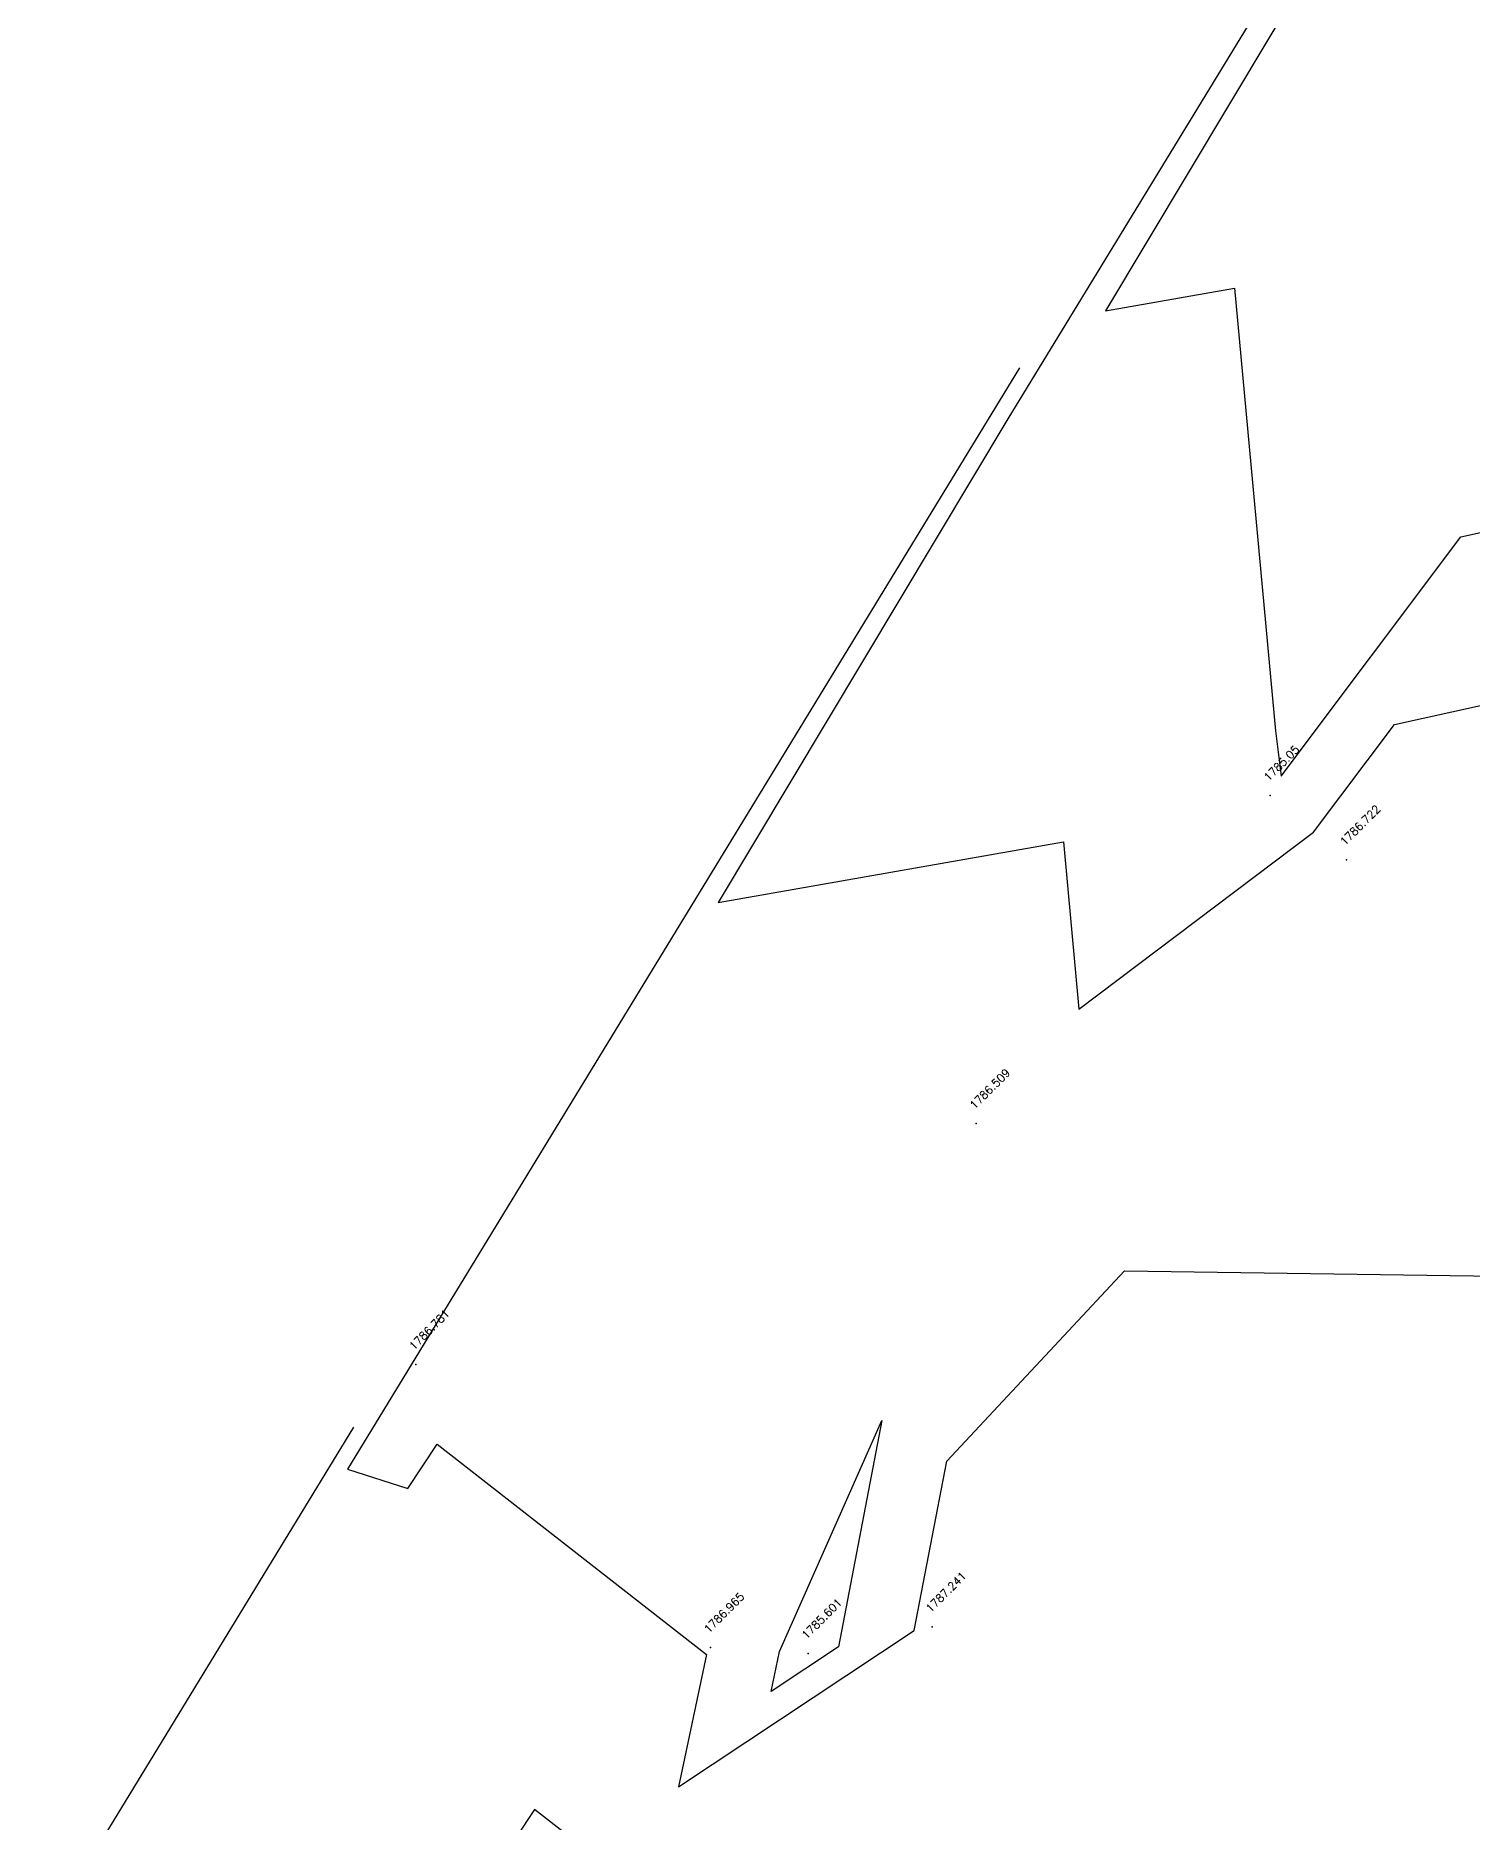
# Model space of a CAD drawing. Header units: inches. Extents: x 9956484 to 9957113, y 272553 to 273016.
# Drawn here: x 9956496.7 to 9956541.6, y 272640.2 to 272696 of the extents above; entities that cross this region are included whole.
import ezdxf
from ezdxf.enums import TextEntityAlignment as Align

# ---------------------------------------------------------------- set-up
doc = ezdxf.new("R2010")
doc.units = ezdxf.units.IN
doc.header["$MEASUREMENT"] = 0
for name, color, linetype in [('Contour', 4, 'Continuous'), ('Index_Contour', 8, 'Continuous'), ('Points', 7, 'Continuous'), ('Points-ELV', 6, 'Continuous'), ('Points-NUM', 4, 'Continuous'), ('Points-TXT', 3, 'Continuous')]:
    doc.layers.add(name, color=color, linetype=linetype)
doc.styles.add('romans', font='romans.shx')

# ---------------------------------------------------------------- blocks, each defined once
blk = doc.blocks.new('POINTS')
at = {"layer": 'Points'}
blk.add_line((0, 0), (0, 0), dxfattribs=at)
blk.add_point((0, 0), dxfattribs=at)
at = {"layer": 'Points-ELV', "style": 'romans'}
blk.add_attdef('ELEV', text='', height=1, rotation=45, dxfattribs=at).set_placement((0, 0), align=Align.BOTTOM_LEFT)
at = {"layer": 'Points-NUM', "style": 'romans'}
blk.add_attdef('PTNUM', text='', height=1, dxfattribs=at).set_placement((0, 0), align=Align.BOTTOM_RIGHT)
at = {"layer": 'Points-TXT', "style": 'romans'}
blk.add_attdef('DESC', text='', height=1, dxfattribs=at).set_placement((0, 0), align=Align.BOTTOM_RIGHT)

msp = doc.modelspace()

# ---------------------------------------------------------------- linework, layer by layer
at = {"layer": 'Contour'}
for points, elevation in [([(9956548.216, 272718.751), (9956527.058, 272684.069), (9956518.017, 272668.968), (9956528.796, 272670.86), (9956529.279, 272665.633), (9956536.608, 272671.16), (9956539.131, 272674.523), (9956551.849, 272677.333), (9956579.114, 272686.754), (9956582.416, 272689.97), (9956596.897, 272685.242), (9956597.562, 272690.086), (9956614.334, 272687.357), (9956629.135, 272695.689), (9956634.17, 272693.826)], 1786), ([(9956527.431, 272685.665), (9956506.442, 272651.259), (9956508.325, 272650.659), (9956509.24, 272652.04), (9956517.649, 272645.476), (9956516.783, 272641.343), (9956524.133, 272646.221), (9956525.155, 272651.517), (9956530.708, 272657.463), (9956556.845, 272657.084), (9956556.929, 272676.138), (9956581.273, 272684.55), (9956582.151, 272685.405), (9956606.88, 272677.331), (9956606.925, 272677.66), (9956608.067, 272677.474), (9956631.773, 272690.82)], 1787), ([(9956760.409, 272675.769), (9956749.39, 272674.153), (9956749.087, 272669.755), (9956723.859, 272611.591), (9956718.215, 272612.316), (9956697.943, 272612.198), (9956693.96, 272596.842), (9956685.475, 272582.317), (9956612.14, 272590.374), (9956551.554, 272596.935), (9956525.227, 272620.551), (9956511.344, 272632.938), (9956516.153, 272639.865), (9956513.892, 272638.364), (9956514.076, 272639.243), (9956512.288, 272640.638), (9956507.194, 272632.95), (9956496.71, 272636.29), (9956506.647, 272652.578)], 1788), ([(9956519.674, 272644.322), (9956519.934, 272645.564), (9956523.133, 272652.782), (9956521.77, 272645.713), (9956519.674, 272644.322)], 1786)]:
    msp.add_lwpolyline(points, dxfattribs=dict(at, elevation=elevation))
at = {"layer": 'Index_Contour', "elevation": 1785}
msp.add_lwpolyline([(9956569.001, 272751.838), (9956550.727, 272721.883), (9956530.108, 272687.445), (9956534.142, 272688.153), (9956535.419, 272674.325), (9956535.596, 272672.909), (9956541.205, 272680.385), (9956571.536, 272687.085), (9956576.955, 272688.957), (9956582.681, 272694.535), (9956586.913, 272693.154), (9956588.198, 272702.513), (9956620.601, 272697.24), (9956626.496, 272700.559), (9956635.261, 272697.314)], dxfattribs=at)

# ---------------------------------------------------------------- block references
at = {"layer": 'Points', "linetype": 'Continuous'}
ref = msp.add_blockref('POINTS', (9956535.258, 272672.304, 1785.05), dxfattribs=at)
ref.add_attrib('ELEV', '1785.05', dxfattribs={"layer": 'Points-ELV', "height": 0.25, "rotation": 45, "style": 'romans'}).set_placement((9956535.258, 272672.679, 1785.05), align=Align.BOTTOM_LEFT)
ref = msp.add_blockref('POINTS', (9956537.634, 272670.291, 1786.722), dxfattribs=at)
ref.add_attrib('ELEV', '1786.722', dxfattribs={"layer": 'Points-ELV', "height": 0.25, "rotation": 45, "style": 'romans'}).set_placement((9956537.634, 272670.666, 1786.722), align=Align.BOTTOM_LEFT)
ref = msp.add_blockref('POINTS', (9956526.075, 272662.058, 1786.509), dxfattribs=at)
ref.add_attrib('ELEV', '1786.509', dxfattribs={"layer": 'Points-ELV', "height": 0.25, "rotation": 45, "style": 'romans'}).set_placement((9956526.075, 272662.433, 1786.509), align=Align.BOTTOM_LEFT)
ref = msp.add_blockref('POINTS', (9956508.573, 272654.537, 1786.781), dxfattribs=at)
ref.add_attrib('ELEV', '1786.781', dxfattribs={"layer": 'Points-ELV', "height": 0.25, "rotation": 45, "style": 'romans'}).set_placement((9956508.573, 272654.912, 1786.781), align=Align.BOTTOM_LEFT)
ref = msp.add_blockref('POINTS', (9956524.703, 272646.343, 1787.241), dxfattribs=at)
ref.add_attrib('ELEV', '1787.241', dxfattribs={"layer": 'Points-ELV', "height": 0.25, "rotation": 45, "style": 'romans'}).set_placement((9956524.703, 272646.718, 1787.241), align=Align.BOTTOM_LEFT)
ref = msp.add_blockref('POINTS', (9956517.774, 272645.694, 1786.965), dxfattribs=at)
ref.add_attrib('ELEV', '1786.965', dxfattribs={"layer": 'Points-ELV', "height": 0.25, "rotation": 45, "style": 'romans'}).set_placement((9956517.774, 272646.069, 1786.965), align=Align.BOTTOM_LEFT)
ref = msp.add_blockref('POINTS', (9956520.827, 272645.51, 1785.601), dxfattribs=at)
ref.add_attrib('ELEV', '1785.601', dxfattribs={"layer": 'Points-ELV', "height": 0.25, "rotation": 45, "style": 'romans'}).set_placement((9956520.827, 272645.885, 1785.601), align=Align.BOTTOM_LEFT)

doc.saveas('drawing.dxf')
